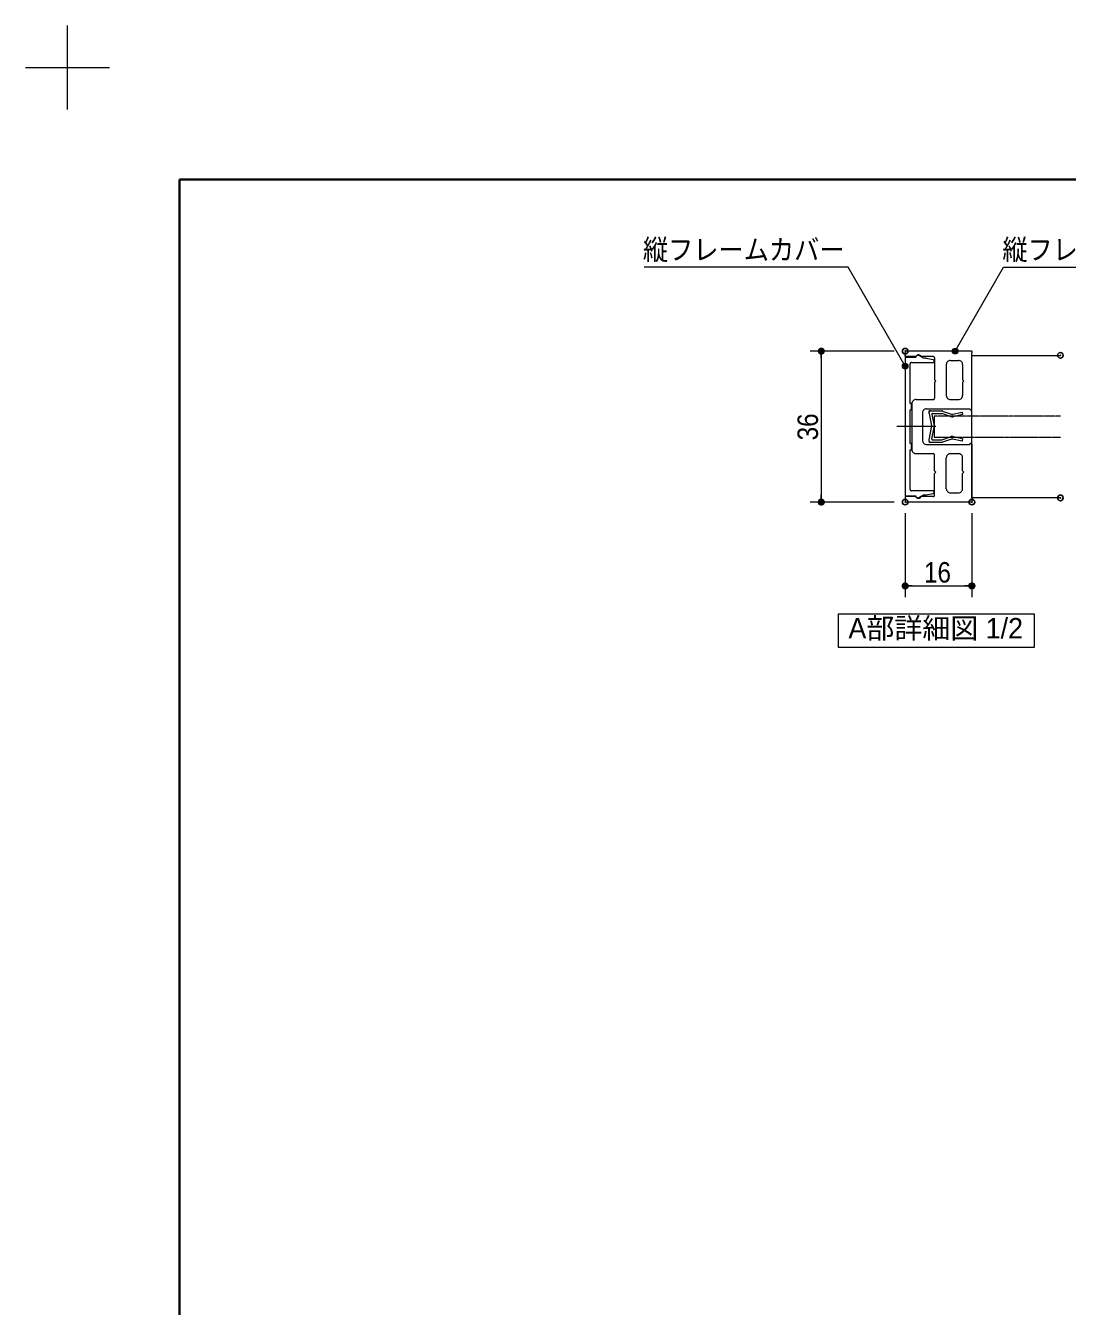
# Model space of a CAD drawing. Units: millimetres, scale not verified. Extents: x -6062 to 6062, y -3045 to 3045.
# Drawn here: x -6062 to -4200, y 754 to 3045 of the extents above; entities that cross this region are included whole.
import ezdxf
from ezdxf.enums import TextEntityAlignment as Align

# ---------------------------------------------------------------- set-up
doc = ezdxf.new("R2010")
doc.units = ezdxf.units.MM
doc.header["$LTSCALE"] = 20
doc.header["$PDMODE"] = 32
doc.header["$PDSIZE"] = 10
doc.linetypes.add('USER2', pattern=[10.5, 8, -0.5, 0.5, -0.5, 0.5, -0.5])
for name, color, linetype, lineweight in [('0-0_2寸法-3', 7, 'Continuous', 15), ('0-1_2寸法-1', 7, 'Continuous', 15), ('0-2_0', 7, 'Continuous', 25), ('0-5_3一般', 7, 'Continuous', 15), ('0-6_1図面枠', 7, 'Continuous', 15)]:
    doc.layers.add(name, color=color, linetype=linetype, lineweight=lineweight)
doc.layers.add('0-3_Defpoints', color=7, linetype='Continuous')
doc.styles.add('ＭＳ Ｐゴシック', font='')
doc.styles.get('ＭＳ Ｐゴシック').set_extended_font_data('MS PGothic')

# ---------------------------------------------------------------- blocks, each defined once
blk = doc.blocks.new('_Dot')
at = {"layer": '0-2_0'}
blk.add_line((-10, 0), (-20, 0), dxfattribs=at)
for points in [[(0, 0), (-10, 0), (-9.92, 1.25)], [(0, 0), (-9.92, -1.25), (-10, 0)], [(0, 0), (-9.92, 1.25), (-9.69, 2.49)], [(0, 0), (-9.69, -2.49), (-9.92, -1.25)], [(0, 0), (-9.69, 2.49), (-9.3, 3.68)], [(0, 0), (-9.3, -3.68), (-9.69, -2.49)], [(0, 0), (-9.3, 3.68), (-8.76, 4.82)], [(0, 0), (-8.76, -4.82), (-9.3, -3.68)], [(0, 0), (-8.76, 4.82), (-8.09, 5.88)], [(0, 0), (-8.09, -5.88), (-8.76, -4.82)], [(0, 0), (-8.09, 5.88), (-7.29, 6.85)], [(0, 0), (-7.29, -6.85), (-8.09, -5.88)], [(0, 0), (-7.29, 6.85), (-6.37, 7.71)], [(0, 0), (-6.37, -7.71), (-7.29, -6.85)], [(0, 0), (-6.37, 7.71), (-5.36, 8.44)], [(0, 0), (-5.36, -8.44), (-6.37, -7.71)], [(0, 0), (-5.36, 8.44), (-4.26, 9.05)], [(0, 0), (-4.26, -9.05), (-5.36, -8.44)], [(0, 0), (-4.26, 9.05), (-3.09, 9.51)], [(0, 0), (-3.09, -9.51), (-4.26, -9.05)], [(0, 0), (-3.09, 9.51), (-1.87, 9.82)], [(0, 0), (-1.87, -9.82), (-3.09, -9.51)], [(0, 0), (-1.87, 9.82), (-0.63, 9.98)], [(0, 0), (-0.63, -9.98), (-1.87, -9.82)], [(0, 0), (-0.63, 9.98), (0.63, 9.98)], [(0, 0), (0.63, -9.98), (-0.63, -9.98)], [(0, 0), (0.63, 9.98), (1.87, 9.82)], [(0, 0), (1.87, 9.82), (3.09, 9.51)], [(0, 0), (3.09, 9.51), (4.26, 9.05)], [(0, 0), (4.26, 9.05), (5.36, 8.44)], [(0, 0), (5.36, 8.44), (6.37, 7.71)], [(0, 0), (6.37, 7.71), (7.29, 6.85)], [(0, 0), (7.29, 6.85), (8.09, 5.88)], [(0, 0), (8.09, 5.88), (8.76, 4.82)], [(0, 0), (8.76, 4.82), (9.3, 3.68)], [(0, 0), (9.3, 3.68), (9.69, 2.49)], [(0, 0), (9.69, 2.49), (9.92, 1.25)], [(0, 0), (9.92, 1.25), (10, 0)], [(0, 0), (1.87, -9.82), (0.63, -9.98)], [(0, 0), (3.09, -9.51), (1.87, -9.82)], [(0, 0), (4.26, -9.05), (3.09, -9.51)], [(0, 0), (5.36, -8.44), (4.26, -9.05)], [(0, 0), (6.37, -7.71), (5.36, -8.44)], [(0, 0), (7.29, -6.85), (6.37, -7.71)], [(0, 0), (8.09, -5.88), (7.29, -6.85)], [(0, 0), (8.76, -4.82), (8.09, -5.88)], [(0, 0), (9.3, -3.68), (8.76, -4.82)], [(0, 0), (9.69, -2.49), (9.3, -3.68)], [(0, 0), (9.92, -1.25), (9.69, -2.49)], [(0, 0), (10, 0), (9.92, -1.25)]]:
    blk.add_solid(points, dxfattribs=at)
blk = doc.blocks.new('グループ-1')
at = {"layer": '0-0_2寸法-3'}
blk.add_lwpolyline([(-49427.5, 38654.4), (-56427.5, 38654.4), (-56427.5, 39854.4), (-49427.5, 39854.4)], close=True, dxfattribs=at)
at = {"layer": '0-0_2寸法-3', "style": 'ＭＳ Ｐゴシック'}
blk.add_text('A部詳細図 1/2', height=733.7, dxfattribs=at).set_placement((-56074.4, 38756), align=Align.BOTTOM_LEFT)
blk = doc.blocks.new('グループ-2')
at = {"layer": '0-5_3一般'}
for p, q in [((-53190, 47071.9), (-53190, 47116.9)), ((-53145, 47116.9), (-53190, 47116.9)), ((-53190, 47026.9), (-53190, 47071.9)), ((-53190, 47026.9), (-53102.6, 46582.4)), ((-53145, 47116.9), (-52729.9, 47116.9)), ((-53093.2, 46991.3), (-53012.6, 46582.4)), ((-53063.8, 47026.9), (-52740, 47026.9)), ((-52425.7, 46920.9), (-52740, 47026.9)), ((-52710.7, 47112.5), (-52387.2, 47002.3)), ((-52425.7, 46920.9), (-52380, 46899.4)), ((-52387.2, 47002.3), (-52369, 46993.7)), ((-52330.6, 46909.8), (-52380, 46899.4)), ((-52349.2, 46997.9), (-52369, 46993.7)), ((-53190, 46081.9), (-53102.6, 46526.3)), ((-53093.2, 46117.5), (-53012.6, 46526.3)), ((-53190, 46036.9), (-53190, 46081.9)), ((-53190, 46036.9), (-53190, 45991.9)), ((-53145, 45991.9), (-53190, 45991.9)), ((-52729.9, 45991.9), (-53145, 45991.9)), ((-53063.8, 46081.9), (-52740, 46081.9)), ((-52740, 46081.9), (-52425.7, 46187.8)), ((-52387.2, 46106.4), (-52710.7, 45996.2)), ((-52425.7, 46187.8), (-52380, 46209.4)), ((-52387.2, 46106.4), (-52369, 46115)), ((-52330.6, 46198.9), (-52380, 46209.4)), ((-52349.2, 46110.8), (-52369, 46115))]:
    blk.add_line(p, q, dxfattribs=at)
at = {"layer": '0-5_3一般', "linetype": 'USER2'}
blk.add_lwpolyline([(-48495, 46929.4), (-53010, 46929.4), (-53010, 46179.4), (-48495, 46179.4)], dxfattribs=at)
at = {"layer": '0-5_3一般'}
for points in [[(-52349.2, 46997.9), (-52008.6, 47069.9), (-51990, 46981.9), (-52330.6, 46909.8)], [(-52330.6, 46198.9), (-51990, 46126.9), (-52008.6, 46038.8), (-52349.2, 46110.8)]]:
    blk.add_lwpolyline(points, dxfattribs=at)
for centre, radius, start, end in [((-53145, 47071.9), 45, 135, 180), ((-53145, 47071.9), 45, 90, 135), ((-53063.8, 46996.9), 30, 140.3825, 190.76501), ((-53063.8, 46996.9), 30, 90, 140.3825), ((-52729.9, 47071.9), 45, 77.36114, 90), ((-52729.9, 47071.9), 45, 64.72228, 77.36114), ((-52361.6, 47056.6), 150, 244.72228, 263.33323), ((-52361.6, 47056.6), 60, 244.72228, 263.33323), ((-52361.6, 47056.6), 150, 263.33323, 281.94418), ((-52361.6, 47056.6), 60, 263.33323, 281.94418), ((-53250, 46554.4), 150, 5.3825, 10.76501), ((-53250, 46554.4), 150, 349.23499, 354.6175), ((-53250, 46554.4), 150, 0, 5.3825), ((-53250, 46554.4), 150, 354.6175, 0), ((-53160, 46554.4), 150, 5.3825, 10.76501), ((-53160, 46554.4), 150, 349.23499, 354.6175), ((-53160, 46554.4), 150, 0, 5.3825), ((-53160, 46554.4), 150, 354.6175, 0), ((-53145, 46036.9), 45, 180, 225), ((-53145, 46036.9), 45, 225, 270), ((-53063.8, 46111.9), 30, 169.23499, 219.6175), ((-53063.8, 46111.9), 30, 219.6175, 270), ((-52729.9, 46036.9), 45, 270, 282.63886), ((-52729.9, 46036.9), 45, 282.63886, 295.27772), ((-52361.6, 46052.1), 150, 96.66677, 115.27772), ((-52361.6, 46052.1), 60, 96.66677, 115.27772), ((-52361.6, 46052.1), 150, 78.05582, 96.66677), ((-52361.6, 46052.1), 60, 78.05582, 96.66677)]:
    blk.add_arc(centre, radius, start, end, dxfattribs=at)
blk = doc.blocks.new('グループ-3')
at = {"layer": '0-5_3一般'}
for p, q in [((-53865, 47379.4), (-53865, 48804.4)), ((-53820, 48849.4), (-53055, 48849.4)), ((-53046.2, 48946.6), (-53295.4, 48996.4)), ((-53010, 48894.4), (-53010, 48902.5)), ((-53865, 45954.4), (-53865, 47154.4)), ((-53447.7, 46554.4), (-54347.7, 46554.4)), ((-53865, 44304.4), (-53865, 45729.4)), ((-53055, 44259.4), (-53820, 44259.4)), ((-53295.4, 44112.3), (-53046.2, 44162.1)), ((-53010, 44206.2), (-53010, 44214.4))]:
    blk.add_line(p, q, dxfattribs=at)
for points in [[(-53670, 49029.4), (-54045, 49029.4), (-54045, 44079.4), (-53670, 44079.4)], [(-53324.9, 48999.4), (-53393, 48999.4), (-53557.5, 49094.3)], [(-53865, 47154.4), (-53820, 47154.4), (-53820, 47379.4), (-53865, 47379.4)], [(-53865, 45729.4), (-53820, 45729.4), (-53820, 45954.4), (-53865, 45954.4)], [(-53557.5, 44014.4), (-53393, 44109.4), (-53324.9, 44109.4)]]:
    blk.add_lwpolyline(points, dxfattribs=at)
for centre, radius, start, end in [((-53595, 49029.4), 75, 120, 180), ((-53595, 49029.4), 75, 60, 120), ((-53820, 48804.4), 45, 135, 180), ((-53820, 48804.4), 45, 90, 135), ((-53324.9, 48849.4), 150, 84.34503, 90), ((-53324.9, 48849.4), 150, 78.69007, 84.34503), ((-53055, 48894.4), 45, 270, 315), ((-53055, 48902.5), 45, 39.34503, 78.69007), ((-53055, 48894.4), 45, 315, 0), ((-53055, 48902.5), 45, 0, 39.34503), ((-53820, 44304.4), 45, 180, 225), ((-53820, 44304.4), 45, 225, 270), ((-53595, 44079.4), 75, 180, 240), ((-53595, 44079.4), 75, 240, 300), ((-53324.9, 44259.4), 150, 270, 275.65497), ((-53324.9, 44259.4), 150, 275.65497, 281.30993), ((-53055, 44214.4), 45, 45, 90), ((-53055, 44206.2), 45, 281.30993, 320.65497), ((-53055, 44214.4), 45, 0, 45), ((-53055, 44206.2), 45, 320.65497, 0)]:
    blk.add_arc(centre, radius, start, end, dxfattribs=at)
blk = doc.blocks.new('グループ-4')
at = {"layer": '0-5_3一般'}
for p, q in [((-54045, 49059.4), (-54045, 49209.4)), ((-53677.2, 49059.4), (-54045, 49059.4)), ((-51675, 49254.4), (-54000, 49254.4)), ((-53040, 49059.4), (-53470.1, 49059.4)), ((-51660, 47184.4), (-51660, 49194.4)), ((-51645, 49220.3), (-51645, 49224.4)), ((-52995, 49014.4), (-52995, 48226.9)), ((-52575, 48774.4), (-52575, 47671.9)), ((-52425, 48924.4), (-52140, 48924.4)), ((-51990, 48774.4), (-51990, 48226.9)), ((-52950, 48181.9), (-52995, 48226.9)), ((-52995, 48136.9), (-52950, 48181.9)), ((-52995, 48136.9), (-52995, 47566.9)), ((-51945, 48181.9), (-51990, 48226.9)), ((-51990, 48136.9), (-51945, 48181.9)), ((-51990, 48136.9), (-51990, 47671.9)), ((-53805, 47371.9), (-53805, 45736.9)), ((-53655, 47521.9), (-53040, 47521.9)), ((-52425, 47521.9), (-52140, 47521.9)), ((-53430, 47041.9), (-53430, 46066.9)), ((-51705, 47154.4), (-51690, 47154.4)), ((-52950, 46554.4), (-54116.1, 46554.4)), ((-53280, 45916.9), (-51735, 45916.9)), ((-51735, 45916.9), (-51735, 45924.4)), ((-51705, 45954.4), (-51690, 45954.4)), ((-51660, 45924.4), (-51660, 43914.4)), ((-53655, 45586.9), (-53040, 45586.9)), ((-52995, 44971.9), (-52995, 45541.9)), ((-52575, 44334.4), (-52575, 45436.9)), ((-52425, 45586.9), (-52140, 45586.9)), ((-51990, 44971.9), (-51990, 45436.9)), ((-52950, 44926.9), (-52995, 44971.9)), ((-52995, 44881.9), (-52950, 44926.9)), ((-51945, 44926.9), (-51990, 44971.9)), ((-51990, 44881.9), (-51945, 44926.9)), ((-52995, 44094.4), (-52995, 44881.9)), ((-51990, 44334.4), (-51990, 44881.9)), ((-53677.2, 44049.4), (-54045, 44049.4)), ((-54045, 44049.4), (-54045, 43899.4)), ((-53040, 44049.4), (-53470.1, 44049.4)), ((-52425, 44184.4), (-52140, 44184.4)), ((-51675, 43854.4), (-54000, 43854.4)), ((-51645, 43888.4), (-51645, 43884.4))]:
    blk.add_line(p, q, dxfattribs=at)
blk.add_lwpolyline([(-53280, 47191.9), (-51735, 47191.9), (-51735, 47184.4)], dxfattribs=at)
for centre, radius, start, end in [((-54000, 49209.4), 45, 135, 180), ((-54000, 49209.4), 45, 90, 135), ((-53677.2, 49089.4), 30, 270, 298.12551), ((-53677.2, 49089.4), 30, 298.12551, 326.25101), ((-53565, 49014.4), 105, 85.81397, 146.25101), ((-53565, 49014.4), 105, 25.37693, 85.81397), ((-53040, 49014.4), 45, 45, 90), ((-53040, 49014.4), 45, 0, 45), ((-51675, 49224.4), 30, 45, 90), ((-51675, 49220.3), 30, 300, 330), ((-51675, 49224.4), 30, 0, 45), ((-51675, 49220.3), 30, 330, 0), ((-52425, 48774.4), 150, 135, 180), ((-52425, 48774.4), 150, 90, 135), ((-52140, 48774.4), 150, 45, 90), ((-52140, 48774.4), 150, 0, 45), ((-52425, 47671.9), 150, 180, 225), ((-52140, 47671.9), 150, 315, 0), ((-53655, 47371.9), 150, 135, 180), ((-53655, 47371.9), 150, 90, 135), ((-53040, 47566.9), 45, 270, 315), ((-53040, 47566.9), 45, 315, 0), ((-52425, 47671.9), 150, 225, 270), ((-52140, 47671.9), 150, 270, 315), ((-53280, 47041.9), 150, 135, 180), ((-53280, 47041.9), 150, 90, 135), ((-51705, 47184.4), 30, 180, 225), ((-51705, 47184.4), 30, 225, 270), ((-51690, 47184.4), 30, 270, 315), ((-51690, 47184.4), 30, 315, 0), ((-53280, 46066.9), 150, 180, 225), ((-53280, 46066.9), 150, 225, 270), ((-51705, 45924.4), 30, 135, 180), ((-51705, 45924.4), 30, 90, 135), ((-51690, 45924.4), 30, 45, 90), ((-51690, 45924.4), 30, 0, 45), ((-53655, 45736.9), 150, 180, 225), ((-53655, 45736.9), 150, 225, 270), ((-53040, 45541.9), 45, 45, 90), ((-53040, 45541.9), 45, 0, 45), ((-52425, 45436.9), 150, 135, 180), ((-52425, 45436.9), 150, 90, 135), ((-52140, 45436.9), 150, 45, 90), ((-52140, 45436.9), 150, 0, 45), ((-53677.2, 44019.4), 30, 61.87449, 90), ((-53677.2, 44019.4), 30, 33.74899, 61.87449), ((-53565, 44094.4), 105, 213.74899, 274.18603), ((-53565, 44094.4), 105, 274.18603, 334.62307), ((-53040, 44094.4), 45, 270, 315), ((-53040, 44094.4), 45, 315, 0), ((-52425, 44334.4), 150, 180, 225), ((-52425, 44334.4), 150, 225, 270), ((-52140, 44334.4), 150, 270, 315), ((-52140, 44334.4), 150, 315, 0), ((-54000, 43899.4), 45, 180, 225), ((-54000, 43899.4), 45, 225, 270), ((-51675, 43884.4), 30, 270, 315), ((-51675, 43888.4), 30, 30, 60), ((-51675, 43884.4), 30, 315, 0), ((-51675, 43888.4), 30, 0, 30)]:
    blk.add_arc(centre, radius, start, end, dxfattribs=at)
blk.add_blockref('グループ-3', (0, 0), dxfattribs=at)
blk = doc.blocks.new('グループ-5')
at = {"layer": '0-5_3一般'}
blk.add_lwpolyline([(-48495, 44004.4), (-51660, 44004.4), (-51660, 49104.4), (-48495, 49104.4)], dxfattribs=at)
blk = doc.blocks.new('グループ-6')
at = {"layer": '0-5_3一般'}
for name in ['グループ-4', 'グループ-5', 'グループ-2']:
    blk.add_blockref(name, (0, 0), dxfattribs=at)
blk = doc.blocks.new('グループ-7')
at = {"layer": '0-6_1図面枠'}
for p, q in [((-84000, 57900), (-84000, 60900)), ((-85500, 59400), (-82500, 59400))]:
    blk.add_line(p, q, dxfattribs=at)
blk = doc.blocks.new('グループ-9')
at = {"layer": '0-6_1図面枠', "lineweight": 35}
blk.add_lwpolyline([(-80000, 55400), (80000, 55400), (80000, -55400), (-80000, -55400)], close=True, dxfattribs=at)
blk = doc.blocks.new('図面枠')
at = {"layer": '0-6_1図面枠'}
for name in ['グループ-7', 'グループ-9']:
    blk.add_blockref(name, (0, 0), dxfattribs=at)

msp = doc.modelspace()

# ---------------------------------------------------------------- hatches: boundary and pattern name
at = {"layer": '0-0_2寸法-3'}
for points in [[(-4395.31, 2462.72, 1), (-4405.32, 2462.72, 1)], [(-4484.74, 2435.72, 1), (-4494.76, 2435.72, 1)]]:
    msp.add_hatch(color=256, dxfattribs=at).paths.add_polyline_path(points)

# ---------------------------------------------------------------- linework, layer by layer
for points in [[(-4489.75, 2435.72), (-4591.94, 2612.72), (-4956.38, 2612.72)], [(-4400.31, 2462.72), (-4313.71, 2612.72), (-4086.83, 2612.72)]]:
    msp.add_lwpolyline(points, dxfattribs=at)
for centre in [(-4400.31, 2462.72), (-4489.75, 2435.72)]:
    msp.add_circle(centre, 5.01, dxfattribs=at)
at = {"layer": '0-1_2寸法-1'}
for p, q in [((-4509.75, 2462.72), (-4659.75, 2462.72)), ((-4639.75, 2450.01), (-4639.75, 2205.43)), ((-4509.75, 2192.72), (-4659.75, 2192.72)), ((-4489.75, 2172.72), (-4489.75, 2022.72)), ((-4370.5, 2172.72), (-4370.5, 2022.72)), ((-4477.04, 2042.72), (-4383.21, 2042.72))]:
    msp.add_line(p, q, dxfattribs=at)
at = {"layer": '0-3_Defpoints'}
for p in [(-4489.75, 2462.72), (-4212.25, 2455.22), (-4212.25, 2200.22), (-4639.75, 2192.72), (-4489.75, 2192.72), (-4489.75, 2192.72), (-4370.5, 2192.72), (-4370.5, 2042.72)]:
    msp.add_point(p, dxfattribs=at)

# ---------------------------------------------------------------- block references
at = {"layer": '0-0_2寸法-3', "xscale": 0.05, "yscale": 0.05}
msp.add_blockref('グループ-1', (-1787.5, 0), dxfattribs=at)
at = {"layer": '0-1_2寸法-1', "xscale": 0.6356201, "yscale": 0.6356201}
for p, rotation in [((-4639.75, 2462.72), 90), ((-4639.75, 2192.72), 270), ((-4489.75, 2042.72), 180)]:
    msp.add_blockref('_Dot', p, dxfattribs=dict(at, rotation=rotation))
msp.add_blockref('_Dot', (-4370.5, 2042.72), dxfattribs=at)
at = {"layer": '0-5_3一般', "xscale": 0.05, "yscale": 0.05}
msp.add_blockref('グループ-6', (-1787.5, 0), dxfattribs=at)
at = {"layer": '0-6_1図面枠', "xscale": 0.05, "yscale": 0.05}
msp.add_blockref('図面枠', (-1787.5, 0), dxfattribs=at)

# ---------------------------------------------------------------- texts
at = {"layer": '0-0_2寸法-3', "style": 'ＭＳ Ｐゴシック', "width": 0.9}
for s, height, p in [('縦フレームカバー', 36.69, (-4958.68, 2614.89)), ('縦フレーム', 36.66, (-4316.01, 2614.89))]:
    msp.add_text(s, height=height, dxfattribs=at).set_placement(p, align=Align.BOTTOM_LEFT)
at = {"layer": '0-1_2寸法-1', "style": 'ＭＳ Ｐゴシック', "width": 0.9}
msp.add_text('36', height=36.66, rotation=90, dxfattribs=at).set_placement((-4634.69, 2303.23), align=Align.BOTTOM_LEFT)
msp.add_text('16', height=36.66, dxfattribs=at).set_placement((-4455.95, 2037.76), align=Align.BOTTOM_LEFT)

doc.saveas('drawing.dxf')
